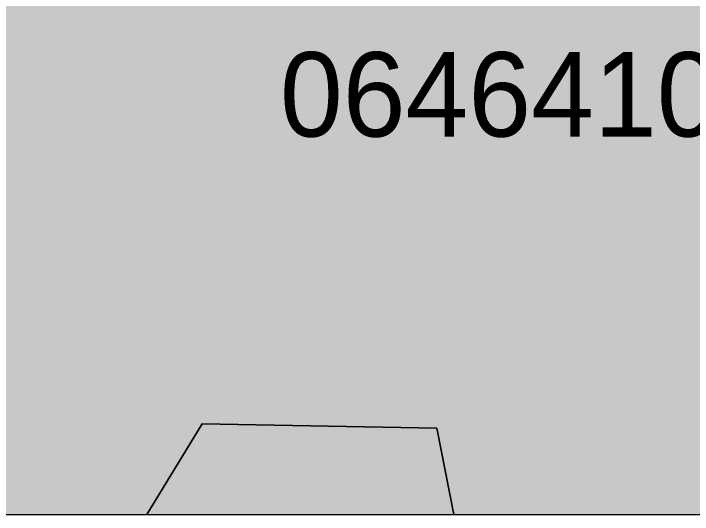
# Model space of a CAD drawing. Header units: metres. Extents: x -6 to 1255, y -2 to 532.
# Drawn here: x 937.27 to 945.31, y 0 to 5.93 of the extents above; entities that cross this region are included whole.
import ezdxf

# ---------------------------------------------------------------- set-up
doc = ezdxf.new("R2010")
doc.units = ezdxf.units.M
doc.header["$MEASUREMENT"] = 0
for name, color, linetype, lineweight, true_color in [('TPX_BUILDINGS', 7, 'CONTINUOUS', 0, 0x000000), ('TPX_BUILDINGS_HATCH', 7, 'CONTINUOUS', 0, 0xf0f0f0), ('TPX_BUILDINGS_SHADOWS_HATCH', 7, 'CONTINUOUS', 0, 0x000000), ('TPX_BUILDINGS_SHADOWS_OUTLINES', 7, 'CONTINUOUS', 0, 0x000000), ('TPX_CADASTRES', 7, 'CONTINUOUS', 0, 0x646464), ('TPX_CADASTRES_TEXT', 7, 'CONTINUOUS', 0, 0x000000), ('TPX_FRAME_PROJECT', 7, 'CONTINUOUS', 0, 0x000000)]:
    doc.layers.add(name, color=color, linetype=linetype, lineweight=lineweight, true_color=true_color)

msp = doc.modelspace()

# ---------------------------------------------------------------- hatches: boundary and pattern name
at = {"layer": 'TPX_BUILDINGS_HATCH'}
msp.add_hatch(color=256, dxfattribs=at).paths.add_polyline_path([(955.2362, 9.6323), (932.3067, 10.7928), (932.4667, 8.1528), (932.4947, 7.7443), (932.5567, 6.8428), (933.2471, 0), (938.8509, 0), (939.5062, 1.0723), (942.2862, 1.0223), (942.487, 0), (947.8854, 0), (947.5362, 1.8523), (952.1962, 1.7123), (953.4162, 0.5623), (953.4902, 0), (961.9104, 0), (961.1362, 4.4123), (960.8062, 6.3423), (957.4262, 9.5223), (955.2362, 9.6323)])
at = {"layer": 'TPX_BUILDINGS_SHADOWS_HATCH'}
msp.add_hatch(color=256, dxfattribs=at).paths.add_polyline_path([(939.5062, 1.0723), (938.851, 0), (942.487, 0), (942.2862, 1.0223), (939.5062, 1.0723)])

# ---------------------------------------------------------------- linework, layer by layer
at = {"layer": 'TPX_BUILDINGS', "elevation": 0.0421}
msp.add_lwpolyline([(955.2362, 9.6323), (932.3067, 10.7928), (932.4667, 8.1528), (932.4947, 7.7443), (932.5567, 6.8428), (933.2471, 0), (938.8509, 0), (939.5062, 1.0723), (942.2862, 1.0223), (942.487, 0), (947.8854, 0), (947.5362, 1.8523), (952.1962, 1.7123), (953.4162, 0.5623), (953.4902, 0), (961.9104, 0), (961.1362, 4.4123), (960.8062, 6.3423), (957.4262, 9.5223)], close=True, dxfattribs=at)
at = {"layer": 'TPX_BUILDINGS_SHADOWS_OUTLINES', "elevation": 0.0391}
msp.add_lwpolyline([(939.5062, 1.0723), (938.851, 0), (942.487, 0), (942.2862, 1.0223)], close=True, dxfattribs=at)
at = {"layer": 'TPX_CADASTRES', "elevation": 0.0241}
msp.add_lwpolyline([(955.2362, 9.6326), (932.3067, 10.7931), (932.4667, 8.1531), (932.5567, 6.8431), (933.2471, 0), (961.9105, 0), (961.1362, 4.4126), (960.8062, 6.3426), (957.4262, 9.5226)], close=True, dxfattribs=at)
at = {"layer": 'TPX_FRAME_PROJECT', "elevation": 0.0001}
msp.add_lwpolyline([(0, 0), (1250.8875, 0), (1250.8875, 529.6442), (0, 529.6442)], close=True, dxfattribs=at)

# ---------------------------------------------------------------- texts
at = {"layer": 'TPX_CADASTRES_TEXT'}
msp.add_text('0646410VK4704D', height=1, dxfattribs=at).set_placement((940.4288, 4.4752, 0.0241))

doc.saveas('drawing.dxf')
